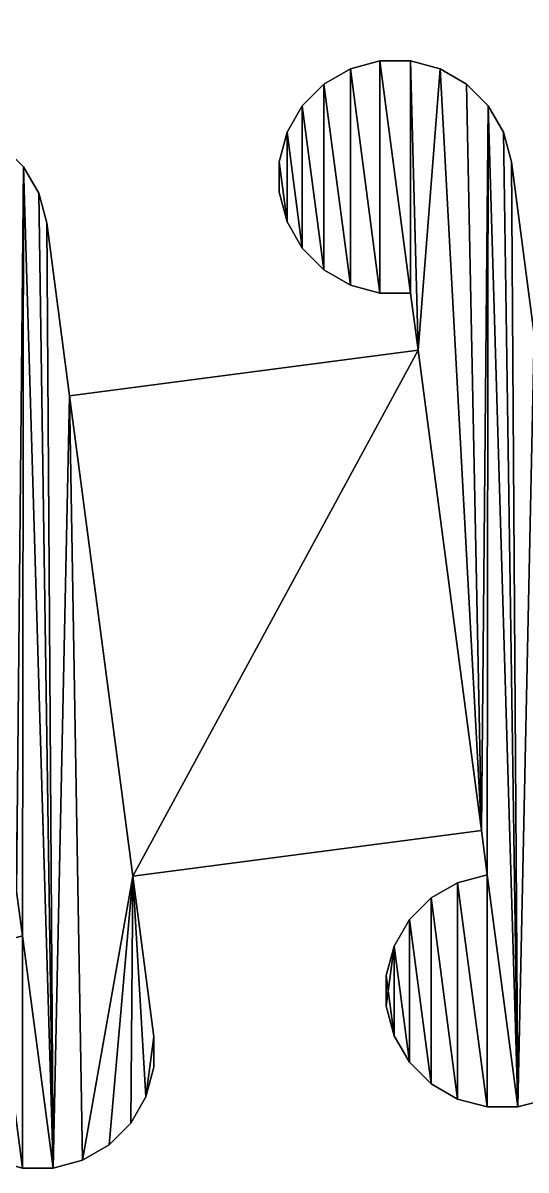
# Model space of a CAD drawing. Extents: x 0 to 187, y 0 to 177.
# Drawn here: x 135.84 to 148.72, y 48.54 to 77.93 of the extents above; entities that cross this region are included whole.
import ezdxf

# ---------------------------------------------------------------- set-up
doc = ezdxf.new("R2010")
doc.units = 0
doc.header["$LTSCALE"] = 25.4
doc.layers.get('0').update_dxf_attribs({"color": 13, "linetype": 'CONTINUOUS'})

# ---------------------------------------------------------------- blocks, each defined once
blk = doc.blocks.new('MASK_STRAP_3')
at = {"color": 0}
for p, q in [((144.221, 28.209), (144.221, 28.209, 2)), ((144.221, 28.209), (144.221, 28.209, 2)), ((144.978, 28.412), (144.978, 28.412, 2)), ((144.978, 28.412), (144.978, 28.412, 2)), ((145.761, 28.412), (145.761, 28.412, 2)), ((145.761, 28.412), (145.761, 28.412, 2)), ((146.517, 28.209), (146.517, 28.209, 2)), ((146.517, 28.209), (146.517, 28.209, 2)), ((143.543, 27.818), (143.543, 27.818, 2)), ((143.543, 27.818), (143.543, 27.818, 2)), ((147.196, 27.818), (147.196, 27.818, 2)), ((147.196, 27.818), (147.196, 27.818, 2)), ((142.989, 27.264), (142.989, 27.264, 2)), ((142.989, 27.264), (142.989, 27.264, 2)), ((147.749, 27.264), (147.749, 27.264, 2)), ((147.749, 27.264), (147.749, 27.264, 2)), ((142.598, 26.586), (142.598, 26.586, 2)), ((142.598, 26.586), (142.598, 26.586, 2)), ((148.141, 26.586), (148.141, 26.586, 2)), ((148.141, 26.586), (148.141, 26.586, 2)), ((135.852, 25.698), (135.852, 25.698, 2)), ((135.852, 25.698), (135.852, 25.698, 2)), ((142.395, 25.829), (142.395, 25.829, 2)), ((142.395, 25.829), (142.395, 25.829, 2)), ((148.344, 25.829), (148.344, 25.829, 2)), ((148.344, 25.829), (148.344, 25.829, 2)), ((136.244, 25.02), (136.244, 25.02, 2)), ((136.244, 25.02), (136.244, 25.02, 2)), ((142.395, 25.046), (142.395, 25.046, 2)), ((142.395, 25.046), (142.395, 25.046, 2)), ((136.446, 24.263), (136.446, 24.263, 2)), ((136.446, 24.263), (136.446, 24.263, 2)), ((142.598, 24.29), (142.598, 24.29, 2)), ((142.598, 24.29), (142.598, 24.29, 2)), ((142.989, 23.612), (142.989, 23.612, 2)), ((142.989, 23.612), (142.989, 23.612, 2)), ((143.543, 23.058), (143.543, 23.058, 2)), ((143.543, 23.058), (143.543, 23.058, 2)), ((144.221, 22.666), (144.221, 22.666, 2)), ((144.221, 22.666), (144.221, 22.666, 2)), ((144.978, 22.463), (144.978, 22.463, 2)), ((144.978, 22.463), (144.978, 22.463, 2)), ((145.761, 22.463), (145.761, 22.463, 2)), ((145.761, 22.463), (145.761, 22.463, 2)), ((145.953, 21.004), (145.953, 21.004, 1)), ((145.953, 21.004, 1), (147.573, 8.699, 1)), ((145.953, 21.004, 2), (147.573, 8.699, 2)), ((145.953, 21.004), (145.953, 21.004, 1)), ((145.953, 21.004, 2), (147.573, 8.699, 2)), ((145.953, 21.004, 1), (147.573, 8.699, 1)), ((137.03, 19.832), (137.03, 19.832, 1)), ((137.03, 19.832, 2), (138.65, 7.527, 2)), ((137.03, 19.832, 1), (138.65, 7.527, 1)), ((137.03, 19.832), (137.03, 19.832, 1)), ((137.03, 19.832, 2), (138.65, 7.527, 2)), ((137.03, 19.832, 1), (138.65, 7.527, 1)), ((147.573, 8.699), (147.573, 8.699, 1)), ((147.573, 8.699), (147.573, 8.699, 1)), ((138.65, 7.527), (138.65, 7.527, 1)), ((138.65, 7.527), (138.65, 7.527, 1)), ((146.966, 7.361), (146.966, 7.361, 2)), ((146.966, 7.361), (146.966, 7.361, 2)), ((147.722, 7.564), (147.722, 7.564, 2)), ((147.722, 7.564), (147.722, 7.564, 2)), ((146.288, 6.97), (146.288, 6.97, 2)), ((146.288, 6.97), (146.288, 6.97, 2)), ((145.734, 6.416), (145.734, 6.416, 2)), ((145.734, 6.416), (145.734, 6.416, 2)), ((145.342, 5.738), (145.342, 5.738, 2)), ((145.342, 5.738), (145.342, 5.738, 2)), ((145.14, 4.981), (145.14, 4.981, 2)), ((145.14, 4.981), (145.14, 4.981, 2)), ((145.14, 4.198), (145.14, 4.198, 2)), ((145.14, 4.198), (145.14, 4.198, 2)), ((139.191, 3.415), (139.191, 3.415, 2)), ((139.191, 3.415), (139.191, 3.415, 2)), ((145.342, 3.442), (145.342, 3.442, 2)), ((145.342, 3.442), (145.342, 3.442, 2)), ((145.734, 2.763), (145.734, 2.763, 2)), ((145.734, 2.763), (145.734, 2.763, 2)), ((139.191, 2.632), (139.191, 2.632, 2)), ((139.191, 2.632), (139.191, 2.632, 2)), ((146.288, 2.21), (146.288, 2.21, 2)), ((146.288, 2.21), (146.288, 2.21, 2)), ((138.988, 1.875), (138.988, 1.875, 2)), ((138.988, 1.875), (138.988, 1.875, 2)), ((146.966, 1.818), (146.966, 1.818, 2)), ((146.966, 1.818), (146.966, 1.818, 2)), ((147.722, 1.615), (147.722, 1.615, 2)), ((147.722, 1.615), (147.722, 1.615, 2)), ((148.506, 1.615), (148.506, 1.615, 2)), ((148.506, 1.615), (148.506, 1.615, 2)), ((138.597, 1.197), (138.597, 1.197, 2)), ((138.597, 1.197), (138.597, 1.197, 2)), ((138.043, 0.643), (138.043, 0.643, 2)), ((138.043, 0.643), (138.043, 0.643, 2)), ((136.608, 0.049), (136.608, 0.049, 2)), ((136.608, 0.049), (136.608, 0.049, 2)), ((137.365, 0.252), (137.365, 0.252, 2)), ((137.365, 0.252), (137.365, 0.252, 2))]:
    blk.add_line(p, q, dxfattribs=at)
mesh = blk.add_polyface(dxfattribs=at)
corners = [(142.395, 25.829), (142.598, 24.29), (142.395, 25.046), (142.598, 26.586), (142.989, 23.612), (142.989, 27.264), (143.543, 23.058), (143.543, 27.818), (144.221, 22.666), (144.221, 28.209), (144.978, 22.463), (144.978, 28.412), (145.761, 22.463), (145.761, 28.412), (145.953, 21.004), (146.517, 28.209), (136.608, 0.049), (135.852, 25.698), (136.244, 25.02), (136.446, 24.263), (137.03, 19.832), (137.365, 0.252), (138.65, 7.527), (138.043, 0.643), (138.597, 1.197), (147.573, 8.699), (147.196, 27.818), (147.749, 27.264), (147.722, 7.564), (154.292, 27.396), (154.495, 25.856), (154.292, 26.613), (154.495, 28.152), (154.887, 25.178), (154.887, 28.83), (155.44, 24.624), (155.44, 29.384), (145.342, 5.738), (145.14, 4.198), (145.14, 4.981), (145.342, 3.442), (145.734, 2.763), (145.734, 6.416), (146.288, 2.21), (146.288, 6.97), (146.966, 1.818), (146.966, 7.361), (147.722, 1.615), (148.506, 1.615), (148.141, 26.586), (148.344, 25.829), (148.927, 21.394), (149.262, 1.818), (150.547, 9.09), (157.851, 22.566), (149.94, 2.21), (150.494, 2.763), (150.886, 3.442), (151.088, 4.981), (151.088, 4.198), (138.988, 1.875), (139.191, 3.415), (139.191, 2.632)]
mesh.append_faces([[corners[k] for k in face] for face in [(0, 1, 2), (29, 30, 31), (37, 38, 39), (57, 58, 59), (60, 61, 62)]], dxfattribs={"vtx0": -1, "color": 0})
mesh.append_faces([[corners[k] for k in face] for face in [(1, 3, 4), (4, 5, 6), (6, 7, 8), (8, 9, 10), (10, 11, 12), (12, 13, 14), (16, 20, 21), (21, 22, 23), (23, 22, 24), (22, 14, 25), (25, 27, 28), (30, 32, 33), (33, 34, 35), (38, 37, 40), (40, 37, 41), (41, 42, 43), (43, 44, 45), (45, 46, 47), (47, 28, 48), (48, 51, 52), (52, 53, 55), (55, 53, 56)]], dxfattribs={"vtx0": -1, "vtx1": -1, "color": 0})
mesh.append_faces([[corners[k] for k in face] for face in [(21, 20, 22), (25, 14, 15), (48, 28, 27), (52, 51, 53)]], dxfattribs={"vtx0": -1, "vtx1": -1, "vtx2": -1, "color": 0})
mesh.append_faces([[corners[k] for k in face] for face in [(1, 0, 3), (4, 3, 5), (6, 5, 7), (8, 7, 9), (10, 9, 11), (12, 11, 13), (14, 13, 15), (16, 17, 18), (16, 18, 19), (16, 19, 20), (22, 20, 14), (25, 15, 26), (25, 26, 27), (30, 29, 32), (33, 32, 34), (35, 34, 36), (41, 37, 42), (43, 42, 44), (45, 44, 46), (47, 46, 28), (48, 27, 49), (48, 49, 50), (48, 50, 51), (53, 51, 54), (53, 57, 56), (57, 53, 58), (22, 60, 24), (60, 22, 61)]], dxfattribs={"vtx0": -1, "vtx2": -1, "color": 0})
mesh = blk.add_polyface(dxfattribs=at)
corners = [(145.342, 3.442, 2), (145.14, 4.981, 2), (145.14, 4.198, 2), (145.342, 5.738, 2), (145.734, 2.763, 2), (145.734, 6.416, 2), (146.288, 2.21, 2), (146.288, 6.97, 2), (146.966, 1.818, 2), (146.966, 7.361, 2), (147.722, 1.615, 2), (147.722, 7.564, 2), (148.506, 1.615, 2), (147.749, 27.264, 2), (148.141, 26.586, 2), (148.344, 25.829, 2), (148.927, 21.394, 2), (149.262, 1.818, 2), (150.547, 9.09, 2), (149.94, 2.21, 2), (150.494, 2.763, 2), (150.886, 3.442, 2), (151.088, 4.981, 2), (151.088, 4.198, 2), (142.598, 24.29, 2), (142.395, 25.829, 2), (142.395, 25.046, 2), (142.598, 26.586, 2), (142.989, 23.612, 2), (142.989, 27.264, 2), (143.543, 23.058, 2), (143.543, 27.818, 2), (144.221, 22.666, 2), (144.221, 28.209, 2), (144.978, 22.463, 2), (144.978, 28.412, 2), (145.761, 22.463, 2), (145.761, 28.412, 2), (145.953, 21.004, 2), (146.517, 28.209, 2), (147.573, 8.699, 2), (147.196, 27.818, 2)]
mesh.append_faces([[corners[k] for k in face] for face in [(0, 1, 2), (22, 21, 23), (24, 25, 26)]], dxfattribs={"vtx0": -1, "color": 0})
mesh.append_faces([[corners[k] for k in face] for face in [(1, 0, 3), (3, 4, 5), (5, 6, 7), (7, 8, 9), (9, 10, 11), (13, 12, 14), (14, 12, 15), (15, 12, 16), (16, 17, 18), (18, 21, 22), (25, 24, 27), (27, 28, 29), (29, 30, 31), (31, 32, 33), (33, 34, 35), (35, 36, 37), (37, 38, 39), (39, 40, 41), (41, 40, 13)]], dxfattribs={"vtx0": -1, "vtx1": -1, "color": 0})
mesh.append_faces([[corners[k] for k in face] for face in [(11, 12, 13)]], dxfattribs={"vtx0": -1, "vtx1": -1, "vtx2": -1, "color": 0})
mesh.append_faces([[corners[k] for k in face] for face in [(3, 0, 4), (5, 4, 6), (7, 6, 8), (9, 8, 10), (11, 10, 12), (16, 12, 17), (18, 17, 19), (18, 19, 20), (18, 20, 21), (27, 24, 28), (29, 28, 30), (31, 30, 32), (33, 32, 34), (35, 34, 36), (37, 36, 38), (39, 38, 40), (13, 40, 11)]], dxfattribs={"vtx0": -1, "vtx2": -1, "color": 0})
mesh = blk.add_polyface(dxfattribs=at)
corners = [(143.543, 27.818, 2), (144.221, 28.209), (143.543, 27.818), (144.221, 28.209, 2)]
mesh.append_faces([[corners[k] for k in face] for face in [(0, 1, 2), (1, 0, 3)]], dxfattribs={"vtx0": -1, "color": 0})
mesh = blk.add_polyface(dxfattribs=at)
corners = [(144.221, 28.209, 2), (144.978, 28.412), (144.221, 28.209), (144.978, 28.412, 2)]
mesh.append_faces([[corners[k] for k in face] for face in [(0, 1, 2), (1, 0, 3)]], dxfattribs={"vtx0": -1, "color": 0})
mesh = blk.add_polyface(dxfattribs=at)
corners = [(144.978, 28.412, 2), (145.761, 28.412), (144.978, 28.412), (145.761, 28.412, 2)]
mesh.append_faces([[corners[k] for k in face] for face in [(0, 1, 2), (1, 0, 3)]], dxfattribs={"vtx0": -1, "color": 0})
mesh = blk.add_polyface(dxfattribs=at)
corners = [(145.761, 28.412, 2), (146.517, 28.209), (145.761, 28.412), (146.517, 28.209, 2)]
mesh.append_faces([[corners[k] for k in face] for face in [(0, 1, 2), (1, 0, 3)]], dxfattribs={"vtx0": -1, "color": 0})
mesh = blk.add_polyface(dxfattribs=at)
corners = [(146.517, 28.209, 2), (147.196, 27.818), (146.517, 28.209), (147.196, 27.818, 2)]
mesh.append_faces([[corners[k] for k in face] for face in [(0, 1, 2), (1, 0, 3)]], dxfattribs={"vtx0": -1, "color": 0})
mesh = blk.add_polyface(dxfattribs=at)
corners = [(142.989, 27.264, 2), (143.543, 27.818), (142.989, 27.264), (143.543, 27.818, 2)]
mesh.append_faces([[corners[k] for k in face] for face in [(0, 1, 2), (1, 0, 3)]], dxfattribs={"vtx0": -1, "color": 0})
mesh = blk.add_polyface(dxfattribs=at)
corners = [(147.196, 27.818, 2), (147.749, 27.264), (147.196, 27.818), (147.749, 27.264, 2)]
mesh.append_faces([[corners[k] for k in face] for face in [(0, 1, 2), (1, 0, 3)]], dxfattribs={"vtx0": -1, "color": 0})
mesh = blk.add_polyface(dxfattribs=at)
corners = [(142.989, 27.264, 2), (142.598, 26.586), (142.598, 26.586, 2), (142.989, 27.264)]
mesh.append_faces([[corners[k] for k in face] for face in [(0, 1, 2), (1, 0, 3)]], dxfattribs={"vtx0": -1, "color": 0})
mesh = blk.add_polyface(dxfattribs=at)
corners = [(147.749, 27.264), (148.141, 26.586, 2), (148.141, 26.586), (147.749, 27.264, 2)]
mesh.append_faces([[corners[k] for k in face] for face in [(0, 1, 2), (1, 0, 3)]], dxfattribs={"vtx0": -1, "color": 0})
mesh = blk.add_polyface(dxfattribs=at)
corners = [(130.498, 24.263), (130.7, 22.723), (130.498, 23.48), (130.7, 25.02), (131.092, 22.045), (131.092, 25.698), (131.646, 21.491), (131.646, 26.252), (132.324, 21.1), (132.324, 26.643), (133.08, 20.897), (133.08, 26.846), (133.863, 20.897), (133.863, 26.846), (134.055, 19.441), (134.62, 26.643), (74.554, 0), (116.237, 19.302), (112.226, 0), (113.002, 0.102), (113.726, 0.402), (114.347, 0.879), (114.824, 1.5), (116.094, 4.566), (118.563, 17.407), (135.675, 7.137), (116.466, 19.298), (116.683, 19.283), (116.888, 19.26), (117.082, 19.226), (117.263, 19.184), (117.433, 19.132), (117.591, 19.07), (117.737, 18.999), (117.871, 18.919), (117.993, 18.829), (118.103, 18.729), (118.202, 18.62), (118.289, 18.502), (118.363, 18.374), (118.426, 18.236), (118.477, 18.09), (118.516, 17.933), (118.544, 17.767), (118.559, 17.592), (135.298, 26.252), (135.852, 25.698), (135.825, 5.998), (133.445, 4.171), (133.242, 2.632), (133.242, 3.415), (133.445, 1.875), (133.837, 1.197), (133.837, 4.85), (134.39, 0.643), (134.39, 5.403), (135.069, 0.252), (135.069, 5.795), (135.825, 0.049), (136.608, 0.049)]
mesh.append_faces([[corners[k] for k in face] for face in [(0, 1, 2), (24, 43, 44), (48, 49, 50)]], dxfattribs={"vtx0": -1, "color": 0})
mesh.append_faces([[corners[k] for k in face] for face in [(1, 3, 4), (4, 5, 6), (6, 7, 8), (8, 9, 10), (10, 11, 12), (12, 13, 14), (16, 17, 18), (18, 17, 19), (19, 17, 20), (20, 17, 21), (21, 17, 22), (22, 17, 23), (23, 24, 25), (25, 46, 47), (49, 48, 51), (51, 48, 52), (52, 53, 54), (54, 55, 56), (56, 57, 58), (58, 47, 59)]], dxfattribs={"vtx0": -1, "vtx1": -1, "color": 0})
mesh.append_faces([[corners[k] for k in face] for face in [(23, 17, 24), (25, 14, 15), (59, 47, 46)]], dxfattribs={"vtx0": -1, "vtx1": -1, "vtx2": -1, "color": 0})
mesh.append_faces([[corners[k] for k in face] for face in [(1, 0, 3), (4, 3, 5), (6, 5, 7), (8, 7, 9), (10, 9, 11), (12, 11, 13), (14, 13, 15), (24, 17, 26), (24, 26, 27), (24, 27, 28), (24, 28, 29), (24, 29, 30), (24, 30, 31), (24, 31, 32), (24, 32, 33), (24, 33, 34), (24, 34, 35), (24, 35, 36), (24, 36, 37), (24, 37, 38), (24, 38, 39), (24, 39, 40), (24, 40, 41), (24, 41, 42), (24, 42, 43), (25, 24, 14), (25, 15, 45), (25, 45, 46), (52, 48, 53), (54, 53, 55), (56, 55, 57), (58, 57, 47)]], dxfattribs={"vtx0": -1, "vtx2": -1, "color": 0})
mesh = blk.add_polyface(dxfattribs=at)
corners = [(133.445, 1.875, 2), (133.242, 3.415, 2), (133.242, 2.632, 2), (133.445, 4.171, 2), (133.837, 1.197, 2), (133.837, 4.85, 2), (134.39, 0.643, 2), (134.39, 5.403, 2), (135.069, 0.252, 2), (135.069, 5.795, 2), (135.825, 0.049, 2), (135.825, 5.998, 2), (136.608, 0.049, 2), (135.852, 25.698, 2), (136.244, 25.02, 2), (136.446, 24.263, 2), (137.03, 19.832, 2), (137.365, 0.252, 2), (138.65, 7.527, 2), (138.043, 0.643, 2), (138.597, 1.197, 2), (138.988, 1.875, 2), (139.191, 3.415, 2), (139.191, 2.632, 2), (130.7, 22.723, 2), (130.498, 24.263, 2), (130.498, 23.48, 2), (130.7, 25.02, 2), (131.092, 22.045, 2), (131.092, 25.698, 2), (131.646, 21.491, 2), (131.646, 26.252, 2), (132.324, 21.1, 2), (132.324, 26.643, 2), (133.08, 20.897, 2), (133.08, 26.846, 2), (133.863, 20.897, 2), (133.863, 26.846, 2), (134.055, 19.441, 2), (134.62, 26.643, 2), (135.675, 7.137, 2), (135.298, 26.252, 2)]
mesh.append_faces([[corners[k] for k in face] for face in [(0, 1, 2), (22, 21, 23), (24, 25, 26)]], dxfattribs={"vtx0": -1, "color": 0})
mesh.append_faces([[corners[k] for k in face] for face in [(1, 0, 3), (3, 4, 5), (5, 6, 7), (7, 8, 9), (9, 10, 11), (13, 12, 14), (14, 12, 15), (15, 12, 16), (16, 17, 18), (18, 21, 22), (25, 24, 27), (27, 28, 29), (29, 30, 31), (31, 32, 33), (33, 34, 35), (35, 36, 37), (37, 38, 39), (39, 40, 41), (41, 40, 13)]], dxfattribs={"vtx0": -1, "vtx1": -1, "color": 0})
mesh.append_faces([[corners[k] for k in face] for face in [(11, 12, 13)]], dxfattribs={"vtx0": -1, "vtx1": -1, "vtx2": -1, "color": 0})
mesh.append_faces([[corners[k] for k in face] for face in [(3, 0, 4), (5, 4, 6), (7, 6, 8), (9, 8, 10), (11, 10, 12), (16, 12, 17), (18, 17, 19), (18, 19, 20), (18, 20, 21), (27, 24, 28), (29, 28, 30), (31, 30, 32), (33, 32, 34), (35, 34, 36), (37, 36, 38), (39, 38, 40), (13, 40, 11)]], dxfattribs={"vtx0": -1, "vtx2": -1, "color": 0})
mesh = blk.add_polyface(dxfattribs=at)
corners = [(142.598, 26.586, 2), (142.395, 25.829), (142.395, 25.829, 2), (142.598, 26.586)]
mesh.append_faces([[corners[k] for k in face] for face in [(0, 1, 2), (1, 0, 3)]], dxfattribs={"vtx0": -1, "color": 0})
mesh = blk.add_polyface(dxfattribs=at)
corners = [(148.141, 26.586), (148.344, 25.829, 2), (148.344, 25.829), (148.141, 26.586, 2)]
mesh.append_faces([[corners[k] for k in face] for face in [(0, 1, 2), (1, 0, 3)]], dxfattribs={"vtx0": -1, "color": 0})
mesh = blk.add_polyface(dxfattribs=at)
corners = [(135.298, 26.252), (135.852, 25.698, 2), (135.852, 25.698), (135.298, 26.252, 2)]
mesh.append_faces([[corners[k] for k in face] for face in [(0, 1, 2), (1, 0, 3)]], dxfattribs={"vtx0": -1, "color": 0})
mesh = blk.add_polyface(dxfattribs=at)
corners = [(135.852, 25.698), (136.244, 25.02, 2), (136.244, 25.02), (135.852, 25.698, 2)]
mesh.append_faces([[corners[k] for k in face] for face in [(0, 1, 2), (1, 0, 3)]], dxfattribs={"vtx0": -1, "color": 0})
mesh = blk.add_polyface(dxfattribs=at)
corners = [(142.395, 25.829, 2), (142.395, 25.046), (142.395, 25.046, 2), (142.395, 25.829)]
mesh.append_faces([[corners[k] for k in face] for face in [(0, 1, 2), (1, 0, 3)]], dxfattribs={"vtx0": -1, "color": 0})
mesh = blk.add_polyface(dxfattribs=at)
corners = [(148.344, 25.829), (148.927, 21.394, 1), (148.927, 21.394), (148.927, 21.394, 2), (148.344, 25.829, 2), (150.547, 9.09), (151.088, 4.981, 2), (151.088, 4.981), (150.547, 9.09, 2), (150.547, 9.09, 1)]
mesh.append_faces([[corners[k] for k in face] for face in [(0, 1, 2), (3, 0, 4), (5, 6, 7)]], dxfattribs={"vtx0": -1, "color": 0})
mesh.append_faces([[corners[k] for k in face] for face in [(6, 5, 8), (8, 1, 3)]], dxfattribs={"vtx0": -1, "vtx1": -1, "color": 0})
mesh.append_faces([[corners[k] for k in face] for face in [(1, 0, 3)]], dxfattribs={"vtx0": -1, "vtx1": -1, "vtx2": -1, "color": 0})
mesh.append_faces([[corners[k] for k in face] for face in [(8, 5, 9), (8, 9, 1)]], dxfattribs={"vtx0": -1, "vtx2": -1, "color": 0})
mesh = blk.add_polyface(dxfattribs=at)
corners = [(136.244, 25.02), (136.446, 24.263, 2), (136.446, 24.263), (136.244, 25.02, 2)]
mesh.append_faces([[corners[k] for k in face] for face in [(0, 1, 2), (1, 0, 3)]], dxfattribs={"vtx0": -1, "color": 0})
mesh = blk.add_polyface(dxfattribs=at)
corners = [(142.395, 25.046, 2), (142.598, 24.29), (142.598, 24.29, 2), (142.395, 25.046)]
mesh.append_faces([[corners[k] for k in face] for face in [(0, 1, 2), (1, 0, 3)]], dxfattribs={"vtx0": -1, "color": 0})
mesh = blk.add_polyface(dxfattribs=at)
corners = [(136.446, 24.263), (137.03, 19.832, 1), (137.03, 19.832), (137.03, 19.832, 2), (136.446, 24.263, 2), (138.65, 7.527), (139.191, 3.415, 2), (139.191, 3.415), (138.65, 7.527, 2), (138.65, 7.527, 1)]
mesh.append_faces([[corners[k] for k in face] for face in [(0, 1, 2), (3, 0, 4), (5, 6, 7)]], dxfattribs={"vtx0": -1, "color": 0})
mesh.append_faces([[corners[k] for k in face] for face in [(6, 5, 8), (8, 1, 3)]], dxfattribs={"vtx0": -1, "vtx1": -1, "color": 0})
mesh.append_faces([[corners[k] for k in face] for face in [(1, 0, 3)]], dxfattribs={"vtx0": -1, "vtx1": -1, "vtx2": -1, "color": 0})
mesh.append_faces([[corners[k] for k in face] for face in [(8, 5, 9), (8, 9, 1)]], dxfattribs={"vtx0": -1, "vtx2": -1, "color": 0})
mesh = blk.add_polyface(dxfattribs=at)
corners = [(142.598, 24.29, 2), (142.989, 23.612), (142.989, 23.612, 2), (142.598, 24.29)]
mesh.append_faces([[corners[k] for k in face] for face in [(0, 1, 2), (1, 0, 3)]], dxfattribs={"vtx0": -1, "color": 0})
mesh = blk.add_polyface(dxfattribs=at)
corners = [(142.989, 23.612, 2), (143.543, 23.058), (143.543, 23.058, 2), (142.989, 23.612)]
mesh.append_faces([[corners[k] for k in face] for face in [(0, 1, 2), (1, 0, 3)]], dxfattribs={"vtx0": -1, "color": 0})
mesh = blk.add_polyface(dxfattribs=at)
corners = [(144.221, 22.666, 2), (143.543, 23.058), (144.221, 22.666), (143.543, 23.058, 2)]
mesh.append_faces([[corners[k] for k in face] for face in [(0, 1, 2), (1, 0, 3)]], dxfattribs={"vtx0": -1, "color": 0})
mesh = blk.add_polyface(dxfattribs=at)
corners = [(144.978, 22.463, 2), (144.221, 22.666), (144.978, 22.463), (144.221, 22.666, 2)]
mesh.append_faces([[corners[k] for k in face] for face in [(0, 1, 2), (1, 0, 3)]], dxfattribs={"vtx0": -1, "color": 0})
mesh = blk.add_polyface(dxfattribs=at)
corners = [(145.761, 22.463, 2), (144.978, 22.463), (145.761, 22.463), (144.978, 22.463, 2)]
mesh.append_faces([[corners[k] for k in face] for face in [(0, 1, 2), (1, 0, 3)]], dxfattribs={"vtx0": -1, "color": 0})
mesh = blk.add_polyface(dxfattribs=at)
corners = [(145.953, 21.004, 2), (147.573, 8.699, 1), (147.573, 8.699, 2), (145.953, 21.004, 1), (145.761, 22.463, 2), (145.953, 21.004), (145.761, 22.463), (147.722, 7.564), (147.722, 7.564, 2), (147.573, 8.699)]
mesh.append_faces([[corners[k] for k in face] for face in [(5, 4, 6), (2, 7, 8)]], dxfattribs={"vtx0": -1, "color": 0})
mesh.append_faces([[corners[k] for k in face] for face in [(0, 1, 2), (1, 0, 3), (3, 4, 5), (7, 2, 9), (9, 2, 1)]], dxfattribs={"vtx0": -1, "vtx1": -1, "color": 0})
mesh.append_faces([[corners[k] for k in face] for face in [(3, 0, 4)]], dxfattribs={"vtx0": -1, "vtx2": -1, "color": 0})
mesh = blk.add_polyface(dxfattribs=at)
corners = [(137.03, 19.832, 1), (145.953, 21.004), (137.03, 19.832), (145.953, 21.004, 1)]
mesh.append_faces([[corners[k] for k in face] for face in [(0, 1, 2), (1, 0, 3)]], dxfattribs={"vtx0": -1, "color": 0})
mesh = blk.add_polyface(dxfattribs=at)
corners = [(138.65, 7.527, 1), (145.953, 21.004, 1), (137.03, 19.832, 1), (147.573, 8.699, 1)]
mesh.append_faces([[corners[k] for k in face] for face in [(0, 1, 2), (1, 0, 3)]], dxfattribs={"vtx0": -1, "color": 0})
mesh = blk.add_polyface(dxfattribs=at)
corners = [(147.573, 8.699, 1), (138.65, 7.527), (147.573, 8.699), (138.65, 7.527, 1)]
mesh.append_faces([[corners[k] for k in face] for face in [(0, 1, 2), (1, 0, 3)]], dxfattribs={"vtx0": -1, "color": 0})
mesh = blk.add_polyface(dxfattribs=at)
corners = [(146.288, 6.97, 2), (146.966, 7.361), (146.288, 6.97), (146.966, 7.361, 2)]
mesh.append_faces([[corners[k] for k in face] for face in [(0, 1, 2), (1, 0, 3)]], dxfattribs={"vtx0": -1, "color": 0})
mesh = blk.add_polyface(dxfattribs=at)
corners = [(146.966, 7.361, 2), (147.722, 7.564), (146.966, 7.361), (147.722, 7.564, 2)]
mesh.append_faces([[corners[k] for k in face] for face in [(0, 1, 2), (1, 0, 3)]], dxfattribs={"vtx0": -1, "color": 0})
mesh = blk.add_polyface(dxfattribs=at)
corners = [(145.734, 6.416, 2), (146.288, 6.97), (145.734, 6.416), (146.288, 6.97, 2)]
mesh.append_faces([[corners[k] for k in face] for face in [(0, 1, 2), (1, 0, 3)]], dxfattribs={"vtx0": -1, "color": 0})
mesh = blk.add_polyface(dxfattribs=at)
corners = [(145.734, 6.416, 2), (145.342, 5.738), (145.342, 5.738, 2), (145.734, 6.416)]
mesh.append_faces([[corners[k] for k in face] for face in [(0, 1, 2), (1, 0, 3)]], dxfattribs={"vtx0": -1, "color": 0})
mesh = blk.add_polyface(dxfattribs=at)
corners = [(145.342, 5.738, 2), (145.14, 4.981), (145.14, 4.981, 2), (145.342, 5.738)]
mesh.append_faces([[corners[k] for k in face] for face in [(0, 1, 2), (1, 0, 3)]], dxfattribs={"vtx0": -1, "color": 0})
mesh = blk.add_polyface(dxfattribs=at)
corners = [(145.14, 4.981, 2), (145.14, 4.198), (145.14, 4.198, 2), (145.14, 4.981)]
mesh.append_faces([[corners[k] for k in face] for face in [(0, 1, 2), (1, 0, 3)]], dxfattribs={"vtx0": -1, "color": 0})
mesh = blk.add_polyface(dxfattribs=at)
corners = [(145.14, 4.198, 2), (145.342, 3.442), (145.342, 3.442, 2), (145.14, 4.198)]
mesh.append_faces([[corners[k] for k in face] for face in [(0, 1, 2), (1, 0, 3)]], dxfattribs={"vtx0": -1, "color": 0})
mesh = blk.add_polyface(dxfattribs=at)
corners = [(139.191, 3.415), (139.191, 2.632, 2), (139.191, 2.632), (139.191, 3.415, 2)]
mesh.append_faces([[corners[k] for k in face] for face in [(0, 1, 2), (1, 0, 3)]], dxfattribs={"vtx0": -1, "color": 0})
mesh = blk.add_polyface(dxfattribs=at)
corners = [(145.342, 3.442, 2), (145.734, 2.763), (145.734, 2.763, 2), (145.342, 3.442)]
mesh.append_faces([[corners[k] for k in face] for face in [(0, 1, 2), (1, 0, 3)]], dxfattribs={"vtx0": -1, "color": 0})
mesh = blk.add_polyface(dxfattribs=at)
corners = [(145.734, 2.763, 2), (146.288, 2.21), (146.288, 2.21, 2), (145.734, 2.763)]
mesh.append_faces([[corners[k] for k in face] for face in [(0, 1, 2), (1, 0, 3)]], dxfattribs={"vtx0": -1, "color": 0})
mesh = blk.add_polyface(dxfattribs=at)
corners = [(139.191, 2.632), (138.988, 1.875, 2), (138.988, 1.875), (139.191, 2.632, 2)]
mesh.append_faces([[corners[k] for k in face] for face in [(0, 1, 2), (1, 0, 3)]], dxfattribs={"vtx0": -1, "color": 0})
mesh = blk.add_polyface(dxfattribs=at)
corners = [(146.966, 1.818, 2), (146.288, 2.21), (146.966, 1.818), (146.288, 2.21, 2)]
mesh.append_faces([[corners[k] for k in face] for face in [(0, 1, 2), (1, 0, 3)]], dxfattribs={"vtx0": -1, "color": 0})
mesh = blk.add_polyface(dxfattribs=at)
corners = [(138.988, 1.875), (138.597, 1.197, 2), (138.597, 1.197), (138.988, 1.875, 2)]
mesh.append_faces([[corners[k] for k in face] for face in [(0, 1, 2), (1, 0, 3)]], dxfattribs={"vtx0": -1, "color": 0})
mesh = blk.add_polyface(dxfattribs=at)
corners = [(147.722, 1.615, 2), (146.966, 1.818), (147.722, 1.615), (146.966, 1.818, 2)]
mesh.append_faces([[corners[k] for k in face] for face in [(0, 1, 2), (1, 0, 3)]], dxfattribs={"vtx0": -1, "color": 0})
mesh = blk.add_polyface(dxfattribs=at)
corners = [(149.262, 1.818, 2), (148.506, 1.615), (149.262, 1.818), (148.506, 1.615, 2)]
mesh.append_faces([[corners[k] for k in face] for face in [(0, 1, 2), (1, 0, 3)]], dxfattribs={"vtx0": -1, "color": 0})
mesh = blk.add_polyface(dxfattribs=at)
corners = [(148.506, 1.615, 2), (147.722, 1.615), (148.506, 1.615), (147.722, 1.615, 2)]
mesh.append_faces([[corners[k] for k in face] for face in [(0, 1, 2), (1, 0, 3)]], dxfattribs={"vtx0": -1, "color": 0})
mesh = blk.add_polyface(dxfattribs=at)
corners = [(138.597, 1.197, 2), (138.043, 0.643), (138.597, 1.197), (138.043, 0.643, 2)]
mesh.append_faces([[corners[k] for k in face] for face in [(0, 1, 2), (1, 0, 3)]], dxfattribs={"vtx0": -1, "color": 0})
mesh = blk.add_polyface(dxfattribs=at)
corners = [(138.043, 0.643, 2), (137.365, 0.252), (138.043, 0.643), (137.365, 0.252, 2)]
mesh.append_faces([[corners[k] for k in face] for face in [(0, 1, 2), (1, 0, 3)]], dxfattribs={"vtx0": -1, "color": 0})
mesh = blk.add_polyface(dxfattribs=at)
corners = [(136.608, 0.049, 2), (135.825, 0.049), (136.608, 0.049), (135.825, 0.049, 2)]
mesh.append_faces([[corners[k] for k in face] for face in [(0, 1, 2), (1, 0, 3)]], dxfattribs={"vtx0": -1, "color": 0})
mesh = blk.add_polyface(dxfattribs=at)
corners = [(137.365, 0.252, 2), (136.608, 0.049), (137.365, 0.252), (136.608, 0.049, 2)]
mesh.append_faces([[corners[k] for k in face] for face in [(0, 1, 2), (1, 0, 3)]], dxfattribs={"vtx0": -1, "color": 0})

msp = doc.modelspace()

# ---------------------------------------------------------------- block references
at = {"color": 0}
msp.add_blockref('MASK_STRAP_3', (0, 48.543), dxfattribs=at)

doc.saveas('drawing.dxf')
